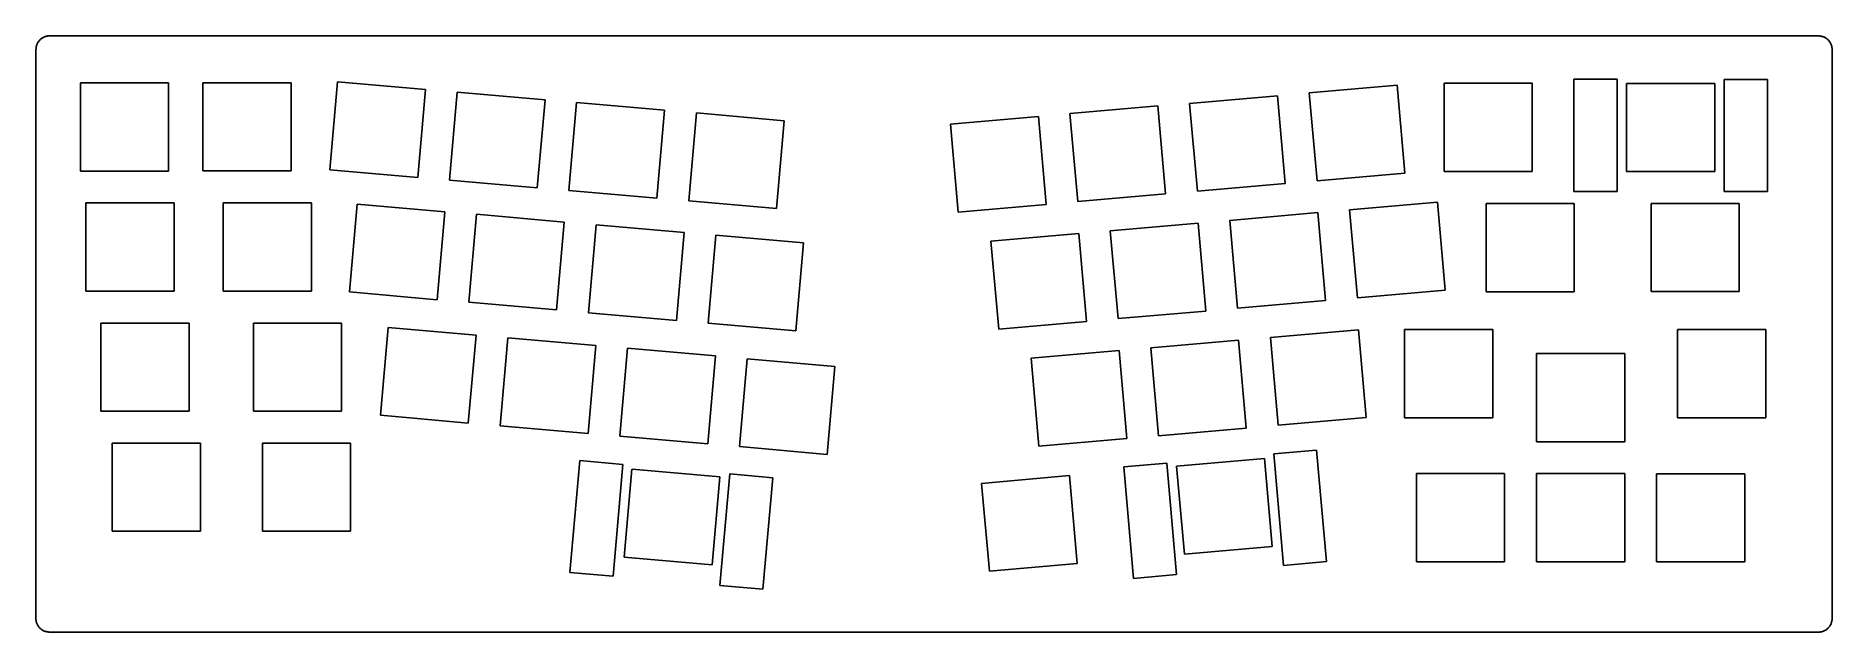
# Model space of a CAD drawing. Extents: x 1043 to 32710, y -32757 to -22254.
import ezdxf

# ---------------------------------------------------------------- set-up
doc = ezdxf.new("R2010")
doc.units = 0

msp = doc.modelspace()

# ---------------------------------------------------------------- linework, layer by layer
at = {"layer": 'Layer 1'}
for p, q in [((1044.384056, -22479.809644), (1044.088, -22491.672)), ((1044.384056, -22479.809644), (1044.088, -22491.672)), ((1044.384056, -22479.809644), (1044.088, -22491.672)), ((1045.266144, -22468.028791), (1044.384056, -22479.809644)), ((1045.266144, -22468.028791), (1044.384056, -22479.809644)), ((1045.266144, -22468.028791), (1044.384056, -22479.809644)), ((1046.726001, -22456.349261), (1045.266144, -22468.028791)), ((1046.726001, -22456.349261), (1045.266144, -22468.028791)), ((1046.726001, -22456.349261), (1045.266144, -22468.028791)), ((1048.755364, -22444.790871), (1046.726001, -22456.349261)), ((1048.755364, -22444.790871), (1046.726001, -22456.349261)), ((1048.755364, -22444.790871), (1046.726001, -22456.349261)), ((1051.345968, -22433.373441), (1048.755364, -22444.790871)), ((1051.345968, -22433.373441), (1048.755364, -22444.790871)), ((1051.345968, -22433.373441), (1048.755364, -22444.790871)), ((1054.489549, -22422.116789), (1051.345968, -22433.373441)), ((1054.489549, -22422.116789), (1051.345968, -22433.373441)), ((1054.489549, -22422.116789), (1051.345968, -22433.373441)), ((1058.177844, -22411.040735), (1054.489549, -22422.116789)), ((1058.177844, -22411.040735), (1054.489549, -22422.116789)), ((1058.177844, -22411.040735), (1054.489549, -22422.116789)), ((1062.40259, -22400.165096), (1058.177844, -22411.040735)), ((1062.40259, -22400.165096), (1058.177844, -22411.040735)), ((1062.40259, -22400.165096), (1058.177844, -22411.040735)), ((1067.155522, -22389.509693), (1062.40259, -22400.165096)), ((1067.155522, -22389.509693), (1062.40259, -22400.165096)), ((1067.155522, -22389.509693), (1062.40259, -22400.165096)), ((1072.428377, -22379.094343), (1067.155522, -22389.509693)), ((1072.428377, -22379.094343), (1067.155522, -22389.509693)), ((1072.428377, -22379.094343), (1067.155522, -22389.509693)), ((1078.212891, -22368.938866), (1072.428377, -22379.094343)), ((1078.212891, -22368.938866), (1072.428377, -22379.094343)), ((1078.212891, -22368.938866), (1072.428377, -22379.094343)), ((1084.5008, -22359.063081), (1078.212891, -22368.938866)), ((1084.5008, -22359.063081), (1078.212891, -22368.938866)), ((1084.5008, -22359.063081), (1078.212891, -22368.938866)), ((1091.28384, -22349.486805), (1084.5008, -22359.063081)), ((1091.28384, -22349.486805), (1084.5008, -22359.063081)), ((1091.28384, -22349.486805), (1084.5008, -22359.063081)), ((1098.553748, -22340.229859), (1091.28384, -22349.486805)), ((1098.553748, -22340.229859), (1091.28384, -22349.486805)), ((1098.553748, -22340.229859), (1091.28384, -22349.486805)), ((1106.30226, -22331.31206), (1098.553748, -22340.229859)), ((1106.30226, -22331.31206), (1098.553748, -22340.229859)), ((1106.30226, -22331.31206), (1098.553748, -22340.229859)), ((1114.521112, -22322.753229), (1106.30226, -22331.31206)), ((1114.521112, -22322.753229), (1106.30226, -22331.31206)), ((1114.521112, -22322.753229), (1106.30226, -22331.31206)), ((1123.156292, -22314.614629), (1114.521112, -22322.753229)), ((1123.156292, -22314.614629), (1114.521112, -22322.753229)), ((1123.156292, -22314.614629), (1114.521112, -22322.753229)), ((1132.146033, -22306.9497), (1123.156292, -22314.614629)), ((1132.146033, -22306.9497), (1123.156292, -22314.614629)), ((1132.146033, -22306.9497), (1123.156292, -22314.614629)), ((1141.470439, -22299.76652), (1132.146033, -22306.9497)), ((1141.470439, -22299.76652), (1132.146033, -22306.9497)), ((1141.470439, -22299.76652), (1132.146033, -22306.9497)), ((1151.109615, -22293.073167), (1141.470439, -22299.76652)), ((1151.109615, -22293.073167), (1141.470439, -22299.76652)), ((1151.109615, -22293.073167), (1141.470439, -22299.76652)), ((1161.043666, -22286.87772), (1151.109615, -22293.073167)), ((1161.043666, -22286.87772), (1151.109615, -22293.073167)), ((1161.043666, -22286.87772), (1151.109615, -22293.073167)), ((1171.252698, -22281.188257), (1161.043666, -22286.87772)), ((1171.252698, -22281.188257), (1161.043666, -22286.87772)), ((1171.252698, -22281.188257), (1161.043666, -22286.87772)), ((1181.716814, -22276.012857), (1171.252698, -22281.188257)), ((1181.716814, -22276.012857), (1171.252698, -22281.188257)), ((1181.716814, -22276.012857), (1171.252698, -22281.188257)), ((1192.416121, -22271.359598), (1181.716814, -22276.012857)), ((1192.416121, -22271.359598), (1181.716814, -22276.012857)), ((1192.416121, -22271.359598), (1181.716814, -22276.012857)), ((1203.330722, -22267.236558), (1192.416121, -22271.359598)), ((1203.330722, -22267.236558), (1192.416121, -22271.359598)), ((1203.330722, -22267.236558), (1192.416121, -22271.359598)), ((1214.440724, -22263.651815), (1203.330722, -22267.236558)), ((1214.440724, -22263.651815), (1203.330722, -22267.236558)), ((1214.440724, -22263.651815), (1203.330722, -22267.236558)), ((1225.726229, -22260.613449), (1214.440724, -22263.651815)), ((1225.726229, -22260.613449), (1214.440724, -22263.651815)), ((1225.726229, -22260.613449), (1214.440724, -22263.651815)), ((1237.167345, -22258.129537), (1225.726229, -22260.613449)), ((1237.167345, -22258.129537), (1225.726229, -22260.613449)), ((1237.167345, -22258.129537), (1225.726229, -22260.613449)), ((1248.744175, -22256.208157), (1237.167345, -22258.129537)), ((1248.744175, -22256.208157), (1237.167345, -22258.129537)), ((1248.744175, -22256.208157), (1237.167345, -22258.129537)), ((1260.436824, -22254.857389), (1248.744175, -22256.208157)), ((1260.436824, -22254.857389), (1248.744175, -22256.208157)), ((1260.436824, -22254.857389), (1248.744175, -22256.208157)), ((1272.225397, -22254.085311), (1260.436824, -22254.857389)), ((1272.225397, -22254.085311), (1260.436824, -22254.857389)), ((1272.225397, -22254.085311), (1260.436824, -22254.857389)), ((1284.09, -22253.9), (1272.225397, -22254.085311)), ((1284.09, -22253.9), (1272.225397, -22254.085311)), ((1284.09, -22253.9), (1272.225397, -22254.085311)), ((1284.06, -22253.9), (1390.17, -22253.9)), ((1284.06, -22253.9), (1390.17, -22253.9)), ((1284.06, -22253.9), (1390.17, -22253.9)), ((1390.17, -22253.9), (14588.3, -22253.9)), ((1390.17, -22253.9), (14588.3, -22253.9)), ((1390.17, -22253.9), (14588.3, -22253.9)), ((21570.5, -22253.9), (14588.3, -22253.9)), ((21570.5, -22253.9), (14588.3, -22253.9)), ((21570.5, -22253.9), (14588.3, -22253.9)), ((30934.3, -22253.9), (21570.5, -22253.9)), ((30934.3, -22253.9), (21570.5, -22253.9)), ((30934.3, -22253.9), (21570.5, -22253.9)), ((32354.2, -22253.9), (30934.3, -22253.9)), ((32354.2, -22253.9), (30934.3, -22253.9)), ((32354.2, -22253.9), (30934.3, -22253.9)), ((32471.8, -22253.9), (32354.2, -22253.9)), ((32471.8, -22253.9), (32354.2, -22253.9)), ((32471.8, -22253.9), (32354.2, -22253.9)), ((32483.754074, -22254.187245), (32471.887, -22253.898)), ((32483.754074, -22254.187245), (32471.887, -22253.898)), ((32483.754074, -22254.187245), (32471.887, -22253.898)), ((32495.539898, -22255.063016), (32483.754074, -22254.187245)), ((32495.539898, -22255.063016), (32483.754074, -22254.187245)), ((32495.539898, -22255.063016), (32483.754074, -22254.187245)), ((32507.224628, -22256.517048), (32495.539898, -22255.063016)), ((32507.224628, -22256.517048), (32495.539898, -22255.063016)), ((32507.224628, -22256.517048), (32495.539898, -22255.063016)), ((32518.788419, -22258.541077), (32507.224628, -22256.517048)), ((32518.788419, -22258.541077), (32507.224628, -22256.517048)), ((32518.788419, -22258.541077), (32507.224628, -22256.517048)), ((32530.211427, -22261.126839), (32518.788419, -22258.541077)), ((32530.211427, -22261.126839), (32518.788419, -22258.541077)), ((32530.211427, -22261.126839), (32518.788419, -22258.541077)), ((32541.473806, -22264.26607), (32530.211427, -22261.126839)), ((32541.473806, -22264.26607), (32530.211427, -22261.126839)), ((32541.473806, -22264.26607), (32530.211427, -22261.126839)), ((32552.555711, -22267.950504), (32541.473806, -22264.26607)), ((32552.555711, -22267.950504), (32541.473806, -22264.26607)), ((32552.555711, -22267.950504), (32541.473806, -22264.26607)), ((32563.437299, -22272.171879), (32552.555711, -22267.950504)), ((32563.437299, -22272.171879), (32552.555711, -22267.950504)), ((32563.437299, -22272.171879), (32552.555711, -22267.950504)), ((32574.098723, -22276.92193), (32563.437299, -22272.171879)), ((32574.098723, -22276.92193), (32563.437299, -22272.171879)), ((32574.098723, -22276.92193), (32563.437299, -22272.171879)), ((32584.520139, -22282.192392), (32574.098723, -22276.92193)), ((32584.520139, -22282.192392), (32574.098723, -22276.92193)), ((32584.520139, -22282.192392), (32574.098723, -22276.92193)), ((32594.681703, -22287.975001), (32584.520139, -22282.192392)), ((32594.681703, -22287.975001), (32584.520139, -22282.192392)), ((32594.681703, -22287.975001), (32584.520139, -22282.192392)), ((32604.563568, -22294.261494), (32594.681703, -22287.975001)), ((32604.563568, -22294.261494), (32594.681703, -22287.975001)), ((32604.563568, -22294.261494), (32594.681703, -22287.975001)), ((32614.145892, -22301.043606), (32604.563568, -22294.261494)), ((32614.145892, -22301.043606), (32604.563568, -22294.261494)), ((32614.145892, -22301.043606), (32604.563568, -22294.261494)), ((32623.408828, -22308.313072), (32614.145892, -22301.043606)), ((32623.408828, -22308.313072), (32614.145892, -22301.043606)), ((32623.408828, -22308.313072), (32614.145892, -22301.043606)), ((32632.332533, -22316.061629), (32623.408828, -22308.313072)), ((32632.332533, -22316.061629), (32623.408828, -22308.313072)), ((32632.332533, -22316.061629), (32623.408828, -22308.313072)), ((32640.89716, -22324.281012), (32632.332533, -22316.061629)), ((32640.89716, -22324.281012), (32632.332533, -22316.061629)), ((32640.89716, -22324.281012), (32632.332533, -22316.061629)), ((32649.041357, -22332.917166), (32640.89716, -22324.281012)), ((32649.041357, -22332.917166), (32640.89716, -22324.281012)), ((32649.041357, -22332.917166), (32640.89716, -22324.281012)), ((32656.711607, -22341.908266), (32649.041357, -22332.917166)), ((32656.711607, -22341.908266), (32649.041357, -22332.917166)), ((32656.711607, -22341.908266), (32649.041357, -22332.917166)), ((32663.899819, -22351.234398), (32656.711607, -22341.908266)), ((32663.899819, -22351.234398), (32656.711607, -22341.908266)), ((32663.899819, -22351.234398), (32656.711607, -22341.908266)), ((32670.597903, -22360.875645), (32663.899819, -22351.234398)), ((32670.597903, -22360.875645), (32663.899819, -22351.234398)), ((32670.597903, -22360.875645), (32663.899819, -22351.234398)), ((32676.797769, -22370.812089), (32670.597903, -22360.875645)), ((32676.797769, -22370.812089), (32670.597903, -22360.875645)), ((32676.797769, -22370.812089), (32670.597903, -22360.875645)), ((32682.491325, -22381.023816), (32676.797769, -22370.812089)), ((32682.491325, -22381.023816), (32676.797769, -22370.812089)), ((32682.491325, -22381.023816), (32676.797769, -22370.812089)), ((32687.670482, -22391.490908), (32682.491325, -22381.023816)), ((32687.670482, -22391.490908), (32682.491325, -22381.023816)), ((32687.670482, -22391.490908), (32682.491325, -22381.023816)), ((32692.327149, -22402.19345), (32687.670482, -22391.490908)), ((32692.327149, -22402.19345), (32687.670482, -22391.490908)), ((32692.327149, -22402.19345), (32687.670482, -22391.490908)), ((32696.453236, -22413.111525), (32692.327149, -22402.19345)), ((32696.453236, -22413.111525), (32692.327149, -22402.19345)), ((32696.453236, -22413.111525), (32692.327149, -22402.19345)), ((32700.040652, -22424.225216), (32696.453236, -22413.111525)), ((32700.040652, -22424.225216), (32696.453236, -22413.111525)), ((32700.040652, -22424.225216), (32696.453236, -22413.111525)), ((32703.081307, -22435.514607), (32700.040652, -22424.225216)), ((32703.081307, -22435.514607), (32700.040652, -22424.225216)), ((32703.081307, -22435.514607), (32700.040652, -22424.225216)), ((32705.567111, -22446.959783), (32703.081307, -22435.514607)), ((32705.567111, -22446.959783), (32703.081307, -22435.514607)), ((32705.567111, -22446.959783), (32703.081307, -22435.514607)), ((32707.489972, -22458.540827), (32705.567111, -22446.959783)), ((32707.489972, -22458.540827), (32705.567111, -22446.959783)), ((32707.489972, -22458.540827), (32705.567111, -22446.959783)), ((32708.841801, -22470.237821), (32707.489972, -22458.540827)), ((32708.841801, -22470.237821), (32707.489972, -22458.540827)), ((32708.841801, -22470.237821), (32707.489972, -22458.540827)), ((32709.614507, -22482.030851), (32708.841801, -22470.237821)), ((32709.614507, -22482.030851), (32708.841801, -22470.237821)), ((32709.614507, -22482.030851), (32708.841801, -22470.237821)), ((32709.8, -22493.9), (32709.614507, -22482.030851)), ((32709.8, -22493.9), (32709.614507, -22482.030851)), ((32709.8, -22493.9), (32709.614507, -22482.030851)), ((1043.89, -22491.9), (1043.89, -28264.1)), ((1043.89, -22491.9), (1043.89, -28264.1)), ((1043.89, -22491.9), (1043.89, -28264.1)), ((32709.5, -28258.5), (32709.5, -22494.1)), ((32709.5, -28258.5), (32709.5, -22494.1)), ((32709.5, -28258.5), (32709.5, -22494.1)), ((3382.94, -23079.4), (1828.47, -23079.4)), ((1828.47, -23079.4), (1828.47, -24633.9)), ((3382.94, -23079.4), (1828.47, -23079.4)), ((1828.47, -23079.4), (1828.47, -24633.9)), ((3382.94, -23079.4), (1828.47, -23079.4)), ((1828.47, -23079.4), (1828.47, -24633.9)), ((3382.94, -24633.9), (3382.94, -23079.4)), ((3382.94, -24633.9), (3382.94, -23079.4)), ((3382.94, -24633.9), (3382.94, -23079.4)), ((3986.05, -23078.6), (3986.05, -24632.8)), ((5540.53, -23078.6), (3986.05, -23078.6)), ((3986.05, -23078.6), (3986.05, -24632.8)), ((5540.53, -23078.6), (3986.05, -23078.6)), ((3986.05, -23078.6), (3986.05, -24632.8)), ((5540.53, -23078.6), (3986.05, -23078.6)), ((5540.53, -24632.8), (5540.53, -23078.6)), ((5540.53, -24632.8), (5540.53, -23078.6)), ((5540.53, -24632.8), (5540.53, -23078.6)), ((6226.05, -24611.9), (6361.799, -23062.78)), ((6226.05, -24611.9), (6361.799, -23062.78)), ((6226.05, -24611.9), (6361.799, -23062.78)), ((6361.8, -23062.8), (7910.63, -23199.678)), ((6361.8, -23062.8), (7910.63, -23199.678)), ((6361.8, -23062.8), (7910.63, -23199.678)), ((27422.9, -23086.2), (25868.4, -23086.2)), ((25868.4, -23086.2), (25868.4, -24640.7)), ((27422.9, -23086.2), (25868.4, -23086.2)), ((25868.4, -23086.2), (25868.4, -24640.7)), ((27422.9, -23086.2), (25868.4, -23086.2)), ((25868.4, -23086.2), (25868.4, -24640.7)), ((27422.9, -24640.7), (27422.9, -23086.2)), ((27422.9, -24640.7), (27422.9, -23086.2)), ((27422.9, -24640.7), (27422.9, -23086.2)), ((28158.4, -24992.9), (28158.4, -23017.4)), ((28158.4, -23017.4), (28921.8, -23017.4)), ((28158.4, -24992.9), (28158.4, -23017.4)), ((28158.4, -23017.4), (28921.8, -23017.4)), ((28158.4, -24992.9), (28158.4, -23017.4)), ((28158.4, -23017.4), (28921.8, -23017.4)), ((28921.8, -23017.4), (28921.8, -24992.9)), ((28921.8, -23017.4), (28921.8, -24992.9)), ((28921.8, -23017.4), (28921.8, -24992.9)), ((29087.2, -23089.6), (29087.2, -24644.1)), ((30641.6, -23089.6), (29087.2, -23089.6)), ((29087.2, -23089.6), (29087.2, -24644.1)), ((30641.6, -23089.6), (29087.2, -23089.6)), ((29087.2, -23089.6), (29087.2, -24644.1)), ((30641.6, -23089.6), (29087.2, -23089.6)), ((30641.6, -24644.1), (30641.6, -23089.6)), ((30641.6, -24644.1), (30641.6, -23089.6)), ((30641.6, -24644.1), (30641.6, -23089.6)), ((30809.6, -23019.6), (31572.7, -23019.6)), ((30809.6, -24995.2), (30809.6, -23019.6)), ((30809.6, -23019.6), (31572.7, -23019.6)), ((30809.6, -24995.2), (30809.6, -23019.6)), ((30809.6, -23019.6), (31572.7, -23019.6)), ((30809.6, -24995.2), (30809.6, -23019.6)), ((31572.7, -23019.6), (31572.7, -24995.2)), ((31572.7, -23019.6), (31572.7, -24995.2)), ((31572.7, -23019.6), (31572.7, -24995.2)), ((7910.63, -23199.7), (7775.163, -24748.53)), ((7910.63, -23199.7), (7775.163, -24748.53)), ((7910.63, -23199.7), (7775.163, -24748.53)), ((8333.96, -24792.8), (8469.427, -23243.97)), ((8333.96, -24792.8), (8469.427, -23243.97)), ((8333.96, -24792.8), (8469.427, -23243.97)), ((8469.43, -23244), (10018.26, -23380.595)), ((8469.43, -23244), (10018.26, -23380.595)), ((8469.43, -23244), (10018.26, -23380.595)), ((10018.3, -23380.6), (9882.833, -24929.72)), ((10018.3, -23380.6), (9882.833, -24929.72)), ((10018.3, -23380.6), (9882.833, -24929.72)), ((10440.8, -24976.3), (10576.267, -23427.47)), ((10440.8, -24976.3), (10576.267, -23427.47)), ((10440.8, -24976.3), (10576.267, -23427.47)), ((10576.2, -23427.4), (12125.03, -23563.995)), ((10576.2, -23427.4), (12125.03, -23563.995)), ((10576.2, -23427.4), (12125.03, -23563.995)), ((22932.7, -23306.3), (21382.74, -23441.767)), ((22932.7, -23306.3), (21382.74, -23441.767)), ((22932.7, -23306.3), (21382.74, -23441.767)), ((23068.5, -24855.2), (22932.751, -23306.37)), ((23068.5, -24855.2), (22932.751, -23306.37)), ((23068.5, -24855.2), (22932.751, -23306.37)), ((25042.9, -23121.8), (23492.94, -23257.267)), ((25042.9, -23121.8), (23492.94, -23257.267)), ((25042.9, -23121.8), (23492.94, -23257.267)), ((23493, -23257.2), (23630.724, -24805.19)), ((23493, -23257.2), (23630.724, -24805.19)), ((23493, -23257.2), (23630.724, -24805.19)), ((25178.4, -24670.6), (25042.933, -23121.77)), ((25178.4, -24670.6), (25042.933, -23121.77)), ((25178.4, -24670.6), (25042.933, -23121.77)), ((12125.1, -23564), (11989.633, -25112.83)), ((12125.1, -23564), (11989.633, -25112.83)), ((12125.1, -23564), (11989.633, -25112.83)), ((12551.8, -25159.7), (12687.267, -23610.58)), ((12551.8, -25159.7), (12687.267, -23610.58)), ((12551.8, -25159.7), (12687.267, -23610.58)), ((12687.2, -23610.6), (14236.03, -23747.478)), ((12687.2, -23610.6), (14236.03, -23747.478)), ((12687.2, -23610.6), (14236.03, -23747.478)), ((14236.1, -23747.5), (14100.633, -25296.33)), ((14236.1, -23747.5), (14100.633, -25296.33)), ((14236.1, -23747.5), (14100.633, -25296.33)), ((18717.2, -23674.1), (17167.24, -23809.567)), ((18717.2, -23674.1), (17167.24, -23809.567)), ((18717.2, -23674.1), (17167.24, -23809.567)), ((18852.9, -25222.9), (18717.151, -23674.07)), ((18852.9, -25222.9), (18717.151, -23674.07)), ((18852.9, -25222.9), (18717.151, -23674.07)), ((19274, -23623), (19411.724, -25170.71)), ((19274, -23623), (19411.724, -25170.71)), ((19274, -23623), (19411.724, -25170.71)), ((20824, -23487.3), (19274.04, -23623.049)), ((20824, -23487.3), (19274.04, -23623.049)), ((20824, -23487.3), (19274.04, -23623.049)), ((20959.4, -25036.4), (20823.933, -23487.28)), ((20959.4, -25036.4), (20823.933, -23487.28)), ((20959.4, -25036.4), (20823.933, -23487.28)), ((21382.8, -23441.8), (21520.524, -24989.51)), ((21382.8, -23441.8), (21520.524, -24989.51)), ((21382.8, -23441.8), (21520.524, -24989.51)), ((17167.2, -23809.5), (17304.924, -25357.21)), ((17167.2, -23809.5), (17304.924, -25357.21)), ((17167.2, -23809.5), (17304.924, -25357.21)), ((1828.47, -24633.9), (3382.94, -24633.9)), ((1828.47, -24633.9), (3382.94, -24633.9)), ((1828.47, -24633.9), (3382.94, -24633.9)), ((3986.05, -24632.8), (5540.53, -24632.8)), ((3986.05, -24632.8), (5540.53, -24632.8)), ((3986.05, -24632.8), (5540.53, -24632.8)), ((7775.17, -24748.5), (6226.05, -24611.905)), ((7775.17, -24748.5), (6226.05, -24611.905)), ((7775.17, -24748.5), (6226.05, -24611.905)), ((23630.7, -24805.2), (25178.41, -24670.58)), ((23630.7, -24805.2), (25178.41, -24670.58)), ((23630.7, -24805.2), (25178.41, -24670.58)), ((25868.4, -24640.7), (27422.9, -24640.7)), ((25868.4, -24640.7), (27422.9, -24640.7)), ((25868.4, -24640.7), (27422.9, -24640.7)), ((29087.2, -24644.1), (30641.6, -24644.1)), ((29087.2, -24644.1), (30641.6, -24644.1)), ((29087.2, -24644.1), (30641.6, -24644.1)), ((9882.8, -24929.7), (8333.97, -24792.822)), ((9882.8, -24929.7), (8333.97, -24792.822)), ((9882.8, -24929.7), (8333.97, -24792.822)), ((11989.6, -25112.8), (10440.77, -24976.205)), ((11989.6, -25112.8), (10440.77, -24976.205)), ((11989.6, -25112.8), (10440.77, -24976.205)), ((21520.5, -24989.5), (23068.49, -24855.162)), ((21520.5, -24989.5), (23068.49, -24855.162)), ((21520.5, -24989.5), (23068.49, -24855.162)), ((28921.8, -24992.9), (28158.4, -24992.9)), ((28921.8, -24992.9), (28158.4, -24992.9)), ((28921.8, -24992.9), (28158.4, -24992.9)), ((31572.7, -24995.2), (30809.6, -24995.2)), ((31572.7, -24995.2), (30809.6, -24995.2)), ((31572.7, -24995.2), (30809.6, -24995.2)), ((1924.99, -25195.3), (1924.99, -26749.5)), ((3479.46, -25195.3), (1924.99, -25195.3)), ((1924.99, -25195.3), (1924.99, -26749.5)), ((3479.46, -25195.3), (1924.99, -25195.3)), ((1924.99, -25195.3), (1924.99, -26749.5)), ((3479.46, -25195.3), (1924.99, -25195.3)), ((3479.46, -26749.5), (3479.46, -25195.3)), ((3479.46, -26749.5), (3479.46, -25195.3)), ((3479.46, -26749.5), (3479.46, -25195.3)), ((4345.04, -25194.1), (4345.04, -26748.3)), ((5899.52, -25194.1), (4345.04, -25194.1)), ((4345.04, -25194.1), (4345.04, -26748.3)), ((5899.52, -25194.1), (4345.04, -25194.1)), ((4345.04, -25194.1), (4345.04, -26748.3)), ((5899.52, -25194.1), (4345.04, -25194.1)), ((5899.52, -26748.3), (5899.52, -25194.1)), ((5899.52, -26748.3), (5899.52, -25194.1)), ((5899.52, -26748.3), (5899.52, -25194.1)), ((6568.38, -26765.3), (6703.847, -25216.18)), ((6568.38, -26765.3), (6703.847, -25216.18)), ((6568.38, -26765.3), (6703.847, -25216.18)), ((6703.85, -25216.1), (8252.97, -25352.978)), ((6703.85, -25216.1), (8252.97, -25352.978)), ((6703.85, -25216.1), (8252.97, -25352.978)), ((14100.6, -25296.3), (12551.77, -25159.705)), ((14100.6, -25296.3), (12551.77, -25159.705)), ((14100.6, -25296.3), (12551.77, -25159.705)), ((17305, -25357.3), (18852.99, -25222.962)), ((17305, -25357.3), (18852.99, -25222.962)), ((17305, -25357.3), (18852.99, -25222.962)), ((19411.7, -25170.7), (20959.41, -25036.362)), ((19411.7, -25170.7), (20959.41, -25036.362)), ((19411.7, -25170.7), (20959.41, -25036.362)), ((25753.8, -25182.8), (24203.84, -25318.549)), ((25753.8, -25182.8), (24203.84, -25318.549)), ((25753.8, -25182.8), (24203.84, -25318.549)), ((24203.9, -25318.6), (24341.624, -26866.31)), ((24203.9, -25318.6), (24341.624, -26866.31)), ((24203.9, -25318.6), (24341.624, -26866.31)), ((25889.6, -26731.7), (25753.851, -25182.87)), ((25889.6, -26731.7), (25753.851, -25182.87)), ((25889.6, -26731.7), (25753.851, -25182.87)), ((28165.1, -25206.3), (26610.7, -25206.3)), ((26610.7, -25206.3), (26610.7, -26760.7)), ((28165.1, -25206.3), (26610.7, -25206.3)), ((26610.7, -25206.3), (26610.7, -26760.7)), ((28165.1, -25206.3), (26610.7, -25206.3)), ((26610.7, -25206.3), (26610.7, -26760.7)), ((28165.1, -26760.7), (28165.1, -25206.3)), ((28165.1, -26760.7), (28165.1, -25206.3)), ((28165.1, -26760.7), (28165.1, -25206.3)), ((31074, -25204), (29519.5, -25204)), ((29519.5, -25204), (29519.5, -26758.5)), ((31074, -25204), (29519.5, -25204)), ((29519.5, -25204), (29519.5, -26758.5)), ((31074, -25204), (29519.5, -25204)), ((29519.5, -25204), (29519.5, -26758.5)), ((31074, -26758.5), (31074, -25204)), ((31074, -26758.5), (31074, -25204)), ((31074, -26758.5), (31074, -25204)), ((8252.97, -25353), (8117.221, -26901.83)), ((8252.97, -25353), (8117.221, -26901.83)), ((8252.97, -25353), (8117.221, -26901.83)), ((8674.04, -26945), (8809.507, -25396.17)), ((8674.04, -26945), (8809.507, -25396.17)), ((8674.04, -26945), (8809.507, -25396.17)), ((8809.51, -25396.2), (10358.34, -25532.795)), ((8809.51, -25396.2), (10358.34, -25532.795)), ((8809.51, -25396.2), (10358.34, -25532.795)), ((10358.3, -25532.8), (10222.833, -27081.92)), ((10358.3, -25532.8), (10222.833, -27081.92)), ((10358.3, -25532.8), (10222.833, -27081.92)), ((10785.1, -27131.9), (10920.567, -25583.07)), ((10785.1, -27131.9), (10920.567, -25583.07)), ((10785.1, -27131.9), (10920.567, -25583.07)), ((10920.5, -25583), (12469.33, -25719.595)), ((10920.5, -25583), (12469.33, -25719.595)), ((10920.5, -25583), (12469.33, -25719.595)), ((21534.1, -25551.7), (19983.85, -25687.449)), ((21534.1, -25551.7), (19983.85, -25687.449)), ((21534.1, -25551.7), (19983.85, -25687.449)), ((21669.5, -27100.5), (21534.033, -25551.67)), ((21669.5, -27100.5), (21534.033, -25551.67)), ((21669.5, -27100.5), (21534.033, -25551.67)), ((22090.6, -25502.9), (22228.324, -27050.61)), ((22090.6, -25502.9), (22228.324, -27050.61)), ((22090.6, -25502.9), (22228.324, -27050.61)), ((23640.6, -25367.4), (22090.64, -25502.867)), ((23640.6, -25367.4), (22090.64, -25502.867)), ((23640.6, -25367.4), (22090.64, -25502.867)), ((23776, -26916.2), (23640.533, -25367.37)), ((23776, -26916.2), (23640.533, -25367.37)), ((23776, -26916.2), (23640.533, -25367.37)), ((12469.4, -25719.6), (12333.933, -27268.43)), ((12469.4, -25719.6), (12333.933, -27268.43)), ((12469.4, -25719.6), (12333.933, -27268.43)), ((12891.8, -27313.9), (13027.267, -25765.07)), ((12891.8, -27313.9), (13027.267, -25765.07)), ((12891.8, -27313.9), (13027.267, -25765.07)), ((13027.3, -25765.1), (14576.13, -25901.695)), ((13027.3, -25765.1), (14576.13, -25901.695)), ((13027.3, -25765.1), (14576.13, -25901.695)), ((14576.2, -25901.7), (14440.733, -27450.82)), ((14576.2, -25901.7), (14440.733, -27450.82)), ((14576.2, -25901.7), (14440.733, -27450.82)), ((19429.5, -25734), (17879.54, -25869.467)), ((19429.5, -25734), (17879.54, -25869.467)), ((19429.5, -25734), (17879.54, -25869.467)), ((17879.6, -25869.5), (18017.324, -27417.49)), ((17879.6, -25869.5), (18017.324, -27417.49)), ((17879.6, -25869.5), (18017.324, -27417.49)), ((19565, -27282.9), (19429.533, -25734.07)), ((19565, -27282.9), (19429.533, -25734.07)), ((19565, -27282.9), (19429.533, -25734.07)), ((19983.8, -25687.5), (20121.807, -27235.21)), ((19983.8, -25687.5), (20121.807, -27235.21)), ((19983.8, -25687.5), (20121.807, -27235.21)), ((1924.99, -26749.5), (3479.46, -26749.5)), ((1924.99, -26749.5), (3479.46, -26749.5)), ((1924.99, -26749.5), (3479.46, -26749.5)), ((4345.04, -26748.3), (5899.52, -26748.3)), ((4345.04, -26748.3), (5899.52, -26748.3)), ((4345.04, -26748.3), (5899.52, -26748.3)), ((8117.22, -26901.9), (6568.39, -26765.305)), ((8117.22, -26901.9), (6568.39, -26765.305)), ((8117.22, -26901.9), (6568.39, -26765.305)), ((22228.3, -27050.6), (23776.01, -26916.262)), ((22228.3, -27050.6), (23776.01, -26916.262)), ((22228.3, -27050.6), (23776.01, -26916.262)), ((24341.6, -26866.3), (25889.59, -26731.68)), ((24341.6, -26866.3), (25889.59, -26731.68)), ((24341.6, -26866.3), (25889.59, -26731.68)), ((26610.7, -26760.7), (28165.1, -26760.7)), ((26610.7, -26760.7), (28165.1, -26760.7)), ((26610.7, -26760.7), (28165.1, -26760.7)), ((29519.5, -26758.5), (31074, -26758.5)), ((29519.5, -26758.5), (31074, -26758.5)), ((29519.5, -26758.5), (31074, -26758.5)), ((10222.9, -27081.9), (8674.07, -26945.022)), ((10222.9, -27081.9), (8674.07, -26945.022)), ((10222.9, -27081.9), (8674.07, -26945.022)), ((12333.9, -27268.5), (10785.07, -27131.905)), ((12333.9, -27268.5), (10785.07, -27131.905)), ((12333.9, -27268.5), (10785.07, -27131.905)), ((20121.8, -27235.2), (21669.51, -27100.58)), ((20121.8, -27235.2), (21669.51, -27100.58)), ((20121.8, -27235.2), (21669.51, -27100.58)), ((3741.65, -27311.9), (2187.17, -27311.9)), ((2187.17, -27311.9), (2187.17, -28866.1)), ((3741.65, -27311.9), (2187.17, -27311.9)), ((2187.17, -27311.9), (2187.17, -28866.1)), ((3741.65, -27311.9), (2187.17, -27311.9)), ((2187.17, -27311.9), (2187.17, -28866.1)), ((3741.65, -28866.1), (3741.65, -27311.9)), ((3741.65, -28866.1), (3741.65, -27311.9)), ((3741.65, -28866.1), (3741.65, -27311.9)), ((4876.18, -27311.9), (4876.18, -28866.1)), ((6430.66, -27311.9), (4876.18, -27311.9)), ((4876.18, -27311.9), (4876.18, -28866.1)), ((6430.66, -27311.9), (4876.18, -27311.9)), ((4876.18, -27311.9), (4876.18, -28866.1)), ((6430.66, -27311.9), (4876.18, -27311.9)), ((6430.66, -28866.1), (6430.66, -27311.9)), ((6430.66, -28866.1), (6430.66, -27311.9)), ((6430.66, -28866.1), (6430.66, -27311.9)), ((7117.31, -28937.2), (7252.777, -27388.37)), ((7117.31, -28937.2), (7252.777, -27388.37)), ((7117.31, -28937.2), (7252.777, -27388.37)), ((7252.77, -27388.4), (8801.6, -27524.995)), ((7252.77, -27388.4), (8801.6, -27524.995)), ((7252.77, -27388.4), (8801.6, -27524.995)), ((8801.61, -27525), (8666.143, -29074.12)), ((8801.61, -27525), (8666.143, -29074.12)), ((8801.61, -27525), (8666.143, -29074.12)), ((14440.7, -27450.8), (12891.87, -27313.922)), ((14440.7, -27450.8), (12891.87, -27313.922)), ((14440.7, -27450.8), (12891.87, -27313.922)), ((18017.3, -27417.5), (19565.01, -27282.88)), ((18017.3, -27417.5), (19565.01, -27282.88)), ((18017.3, -27417.5), (19565.01, -27282.88)), ((24358.2, -27429.6), (22808.24, -27565.067)), ((24358.2, -27429.6), (22808.24, -27565.067)), ((24358.2, -27429.6), (22808.24, -27565.067)), ((24494, -28978.4), (24358.251, -27429.57)), ((24494, -28978.4), (24358.251, -27429.57)), ((24494, -28978.4), (24358.251, -27429.57)), ((26726.1, -27428.5), (25171.6, -27428.5)), ((25171.6, -27428.5), (25171.6, -28983)), ((26726.1, -27428.5), (25171.6, -27428.5)), ((25171.6, -27428.5), (25171.6, -28983)), ((26726.1, -27428.5), (25171.6, -27428.5)), ((25171.6, -27428.5), (25171.6, -28983)), ((26726.1, -28983), (26726.1, -27428.5)), ((26726.1, -28983), (26726.1, -27428.5)), ((26726.1, -28983), (26726.1, -27428.5)), ((29984.9, -27427.4), (29984.9, -28981.8)), ((31539.4, -27427.4), (29984.9, -27427.4)), ((29984.9, -27427.4), (29984.9, -28981.8)), ((31539.4, -27427.4), (29984.9, -27427.4)), ((29984.9, -27427.4), (29984.9, -28981.8)), ((31539.4, -27427.4), (29984.9, -27427.4)), ((31539.4, -28981.8), (31539.4, -27427.4)), ((31539.4, -28981.8), (31539.4, -27427.4)), ((31539.4, -28981.8), (31539.4, -27427.4)), ((9229.45, -29120.7), (9364.917, -27571.87)), ((9229.45, -29120.7), (9364.917, -27571.87)), ((9229.45, -29120.7), (9364.917, -27571.87)), ((9364.92, -27571.9), (10914.04, -27708.495)), ((9364.92, -27571.9), (10914.04, -27708.495)), ((9364.92, -27571.9), (10914.04, -27708.495)), ((10914, -27708.4), (10778.251, -29257.23)), ((10914, -27708.4), (10778.251, -29257.23)), ((10914, -27708.4), (10778.251, -29257.23)), ((11338.5, -29304.1), (11473.967, -27754.98)), ((11338.5, -29304.1), (11473.967, -27754.98)), ((11338.5, -29304.1), (11473.967, -27754.98)), ((11474, -27755), (13022.83, -27891.878)), ((11474, -27755), (13022.83, -27891.878)), ((11474, -27755), (13022.83, -27891.878)), ((20138.5, -27796.2), (18588.54, -27931.667)), ((20138.5, -27796.2), (18588.54, -27931.667)), ((20138.5, -27796.2), (18588.54, -27931.667)), ((20273.9, -29345.1), (20138.433, -27796.27)), ((20273.9, -29345.1), (20138.433, -27796.27)), ((20273.9, -29345.1), (20138.433, -27796.27)), ((22247.2, -27615), (20697.24, -27750.749)), ((22247.2, -27615), (20697.24, -27750.749)), ((22247.2, -27615), (20697.24, -27750.749)), ((20697.3, -27750.8), (20835.024, -29298.51)), ((20697.3, -27750.8), (20835.024, -29298.51)), ((20697.3, -27750.8), (20835.024, -29298.51)), ((22382.7, -29164.1), (22247.233, -27614.98)), ((22382.7, -29164.1), (22247.233, -27614.98)), ((22382.7, -29164.1), (22247.233, -27614.98)), ((22808.3, -27565.1), (22946.307, -29112.81)), ((22808.3, -27565.1), (22946.307, -29112.81)), ((22808.3, -27565.1), (22946.307, -29112.81)), ((27499.4, -27851.8), (27499.4, -29406.3)), ((29053.9, -27851.8), (27499.4, -27851.8)), ((27499.4, -27851.8), (27499.4, -29406.3)), ((29053.9, -27851.8), (27499.4, -27851.8)), ((27499.4, -27851.8), (27499.4, -29406.3)), ((29053.9, -27851.8), (27499.4, -27851.8)), ((29053.9, -29406.3), (29053.9, -27851.8)), ((29053.9, -29406.3), (29053.9, -27851.8)), ((29053.9, -29406.3), (29053.9, -27851.8)), ((13022.8, -27891.9), (12887.333, -29440.73)), ((13022.8, -27891.9), (12887.333, -29440.73)), ((13022.8, -27891.9), (12887.333, -29440.73)), ((13445, -29489.5), (13580.749, -27940.67)), ((13445, -29489.5), (13580.749, -27940.67)), ((13445, -29489.5), (13580.749, -27940.67)), ((13580.8, -27940.7), (15129.63, -28077.295)), ((13580.8, -27940.7), (15129.63, -28077.295)), ((13580.8, -27940.7), (15129.63, -28077.295)), ((15129.6, -28077.3), (14993.851, -29626.13)), ((15129.6, -28077.3), (14993.851, -29626.13)), ((15129.6, -28077.3), (14993.851, -29626.13)), ((18588.5, -27931.7), (18726.224, -29479.69)), ((18588.5, -27931.7), (18726.224, -29479.69)), ((18588.5, -27931.7), (18726.224, -29479.69)), ((1042.76, -32516.9), (1043.88889, -28264.1)), ((1042.76, -32516.9), (1043.88889, -28264.1)), ((1042.76, -32516.9), (1043.88889, -28264.1)), ((32709.5, -28258.5), (32709.5, -32519.2)), ((32709.5, -28258.5), (32709.5, -32519.2)), ((32709.5, -28258.5), (32709.5, -32519.2)), ((2187.17, -28866.1), (3741.65, -28866.1)), ((2187.17, -28866.1), (3741.65, -28866.1)), ((2187.17, -28866.1), (3741.65, -28866.1)), ((4876.18, -28866.1), (6430.66, -28866.1)), ((4876.18, -28866.1), (6430.66, -28866.1)), ((4876.18, -28866.1), (6430.66, -28866.1)), ((8666.14, -29074.1), (7117.31, -28937.222)), ((8666.14, -29074.1), (7117.31, -28937.222)), ((8666.14, -29074.1), (7117.31, -28937.222)), ((10778.3, -29257.3), (9229.47, -29120.705)), ((10778.3, -29257.3), (9229.47, -29120.705)), ((10778.3, -29257.3), (9229.47, -29120.705)), ((22946.3, -29112.8), (24494.01, -28978.462)), ((22946.3, -29112.8), (24494.01, -28978.462)), ((22946.3, -29112.8), (24494.01, -28978.462)), ((25171.6, -28983), (26726.1, -28983)), ((25171.6, -28983), (26726.1, -28983)), ((25171.6, -28983), (26726.1, -28983)), ((29984.9, -28981.8), (31539.4, -28981.8)), ((29984.9, -28981.8), (31539.4, -28981.8)), ((29984.9, -28981.8), (31539.4, -28981.8)), ((2389.52, -29428.6), (2389.52, -30982.5)), ((3944, -29428.6), (2389.52, -29428.6)), ((2389.52, -29428.6), (2389.52, -30982.5)), ((3944, -29428.6), (2389.52, -29428.6)), ((2389.52, -29428.6), (2389.52, -30982.5)), ((3944, -29428.6), (2389.52, -29428.6)), ((3944, -30982.5), (3944, -29428.6)), ((3944, -30982.5), (3944, -29428.6)), ((3944, -30982.5), (3944, -29428.6)), ((6589.55, -29428.6), (5035.07, -29428.6)), ((5035.07, -29428.6), (5035.07, -30982.5)), ((6589.55, -29428.6), (5035.07, -29428.6)), ((5035.07, -29428.6), (5035.07, -30982.5)), ((6589.55, -29428.6), (5035.07, -29428.6)), ((5035.07, -29428.6), (5035.07, -30982.5)), ((6589.55, -30982.5), (6589.55, -29428.6)), ((6589.55, -30982.5), (6589.55, -29428.6)), ((6589.55, -30982.5), (6589.55, -29428.6)), ((12887.3, -29440.7), (11338.47, -29304.105)), ((12887.3, -29440.7), (11338.47, -29304.105)), ((12887.3, -29440.7), (11338.47, -29304.105)), ((18726.2, -29479.7), (20273.91, -29345.08)), ((18726.2, -29479.7), (20273.91, -29345.08)), ((18726.2, -29479.7), (20273.91, -29345.08)), ((20835, -29298.5), (22382.71, -29164.162)), ((20835, -29298.5), (22382.71, -29164.162)), ((20835, -29298.5), (22382.71, -29164.162)), ((27499.4, -29406.3), (29053.9, -29406.3)), ((27499.4, -29406.3), (29053.9, -29406.3)), ((27499.4, -29406.3), (29053.9, -29406.3)), ((10631.8, -29737.3), (10457.387, -31705.8)), ((10631.8, -29737.3), (10457.387, -31705.8)), ((10631.8, -29737.3), (10457.387, -31705.8)), ((11390.7, -29803.9), (10631.805, -29737.2956)), ((11390.7, -29803.9), (10631.805, -29737.2956)), ((11390.7, -29803.9), (10631.805, -29737.2956)), ((14993.8, -29626.1), (13444.97, -29489.505)), ((14993.8, -29626.1), (13444.97, -29489.505)), ((14993.8, -29626.1), (13444.97, -29489.505)), ((22703.9, -29699.5), (21153.94, -29834.684)), ((22703.9, -29699.5), (21153.94, -29834.684)), ((22703.9, -29699.5), (21153.94, -29834.684)), ((22839.6, -31248.1), (22703.851, -29699.55)), ((22839.6, -31248.1), (22703.851, -29699.55)), ((22839.6, -31248.1), (22703.851, -29699.55)), ((22865, -29617.4), (23036.027, -31584.77)), ((22865, -29617.4), (23036.027, -31584.77)), ((22865, -29617.4), (23036.027, -31584.77)), ((23622.8, -29549.7), (22865.034, -29617.4333)), ((23622.8, -29549.7), (22865.034, -29617.4333)), ((23622.8, -29549.7), (22865.034, -29617.4333)), ((23794.9, -31514.8), (23622.745, -29549.69)), ((23794.9, -31514.8), (23622.745, -29549.69)), ((23794.9, -31514.8), (23622.745, -29549.69)), ((11217.1, -31770.5), (11390.667, -29803.98)), ((11217.1, -31770.5), (11390.667, -29803.98)), ((11217.1, -31770.5), (11390.667, -29803.98)), ((11416.1, -31437.2), (11551.849, -29888.08)), ((11416.1, -31437.2), (11551.849, -29888.08)), ((11416.1, -31437.2), (11551.849, -29888.08)), ((11551.9, -29888), (13100.73, -30024.878)), ((11551.9, -29888), (13100.73, -30024.878)), ((11551.9, -29888), (13100.73, -30024.878)), ((13100.7, -30024.9), (12964.951, -31573.73)), ((13100.7, -30024.9), (12964.951, -31573.73)), ((13100.7, -30024.9), (12964.951, -31573.73)), ((13275.1, -29970.5), (13100.687, -31939.28)), ((13275.1, -29970.5), (13100.687, -31939.28)), ((13275.1, -29970.5), (13100.687, -31939.28)), ((14034, -30037.1), (13275.105, -29970.4956)), ((14034, -30037.1), (13275.105, -29970.4956)), ((14034, -30037.1), (13275.105, -29970.4956)), ((13860.7, -32003.9), (14033.984, -30037.09)), ((13860.7, -32003.9), (14033.984, -30037.09)), ((13860.7, -32003.9), (14033.984, -30037.09)), ((19266.1, -30001.5), (17716.14, -30136.967)), ((19266.1, -30001.5), (17716.14, -30136.967)), ((19266.1, -30001.5), (17716.14, -30136.967)), ((19401.6, -31550.3), (19266.133, -30001.47)), ((19401.6, -31550.3), (19266.133, -30001.47)), ((19401.6, -31550.3), (19266.133, -30001.47)), ((20222.8, -29848.3), (20393.827, -31815.95)), ((20222.8, -29848.3), (20393.827, -31815.95)), ((20222.8, -29848.3), (20393.827, -31815.95)), ((20980.6, -29780.8), (20222.834, -29848.2511)), ((20980.6, -29780.8), (20222.834, -29848.2511)), ((20980.6, -29780.8), (20222.834, -29848.2511)), ((21152.8, -31745.9), (20980.645, -29780.79)), ((21152.8, -31745.9), (20980.645, -29780.79)), ((21152.8, -31745.9), (20980.645, -29780.79)), ((21153.9, -29834.7), (21291.624, -31382.69)), ((21153.9, -29834.7), (21291.624, -31382.69)), ((21153.9, -29834.7), (21291.624, -31382.69)), ((26937.2, -29965.9), (25382.7, -29965.9)), ((25382.7, -29965.9), (25382.7, -31520.4)), ((26937.2, -29965.9), (25382.7, -29965.9)), ((25382.7, -29965.9), (25382.7, -31520.4)), ((26937.2, -29965.9), (25382.7, -29965.9)), ((25382.7, -29965.9), (25382.7, -31520.4)), ((26937.2, -31520.4), (26937.2, -29965.9)), ((26937.2, -31520.4), (26937.2, -29965.9)), ((26937.2, -31520.4), (26937.2, -29965.9)), ((27499.4, -29965.9), (27499.4, -31520.4)), ((29053.9, -29965.9), (27499.4, -29965.9)), ((27499.4, -29965.9), (27499.4, -31520.4)), ((29053.9, -29965.9), (27499.4, -29965.9)), ((27499.4, -29965.9), (27499.4, -31520.4)), ((29053.9, -29965.9), (27499.4, -29965.9)), ((29053.9, -31520.4), (29053.9, -29965.9)), ((29053.9, -31520.4), (29053.9, -29965.9)), ((29053.9, -31520.4), (29053.9, -29965.9)), ((29614.9, -29967.1), (29614.9, -31521.5)), ((31169.4, -29967.1), (29614.9, -29967.1)), ((29614.9, -29967.1), (29614.9, -31521.5)), ((31169.4, -29967.1), (29614.9, -29967.1)), ((29614.9, -29967.1), (29614.9, -31521.5)), ((31169.4, -29967.1), (29614.9, -29967.1)), ((31169.4, -31521.5), (31169.4, -29967.1)), ((31169.4, -31521.5), (31169.4, -29967.1)), ((31169.4, -31521.5), (31169.4, -29967.1)), ((17716.2, -30137), (17853.924, -31684.99)), ((17716.2, -30137), (17853.924, -31684.99)), ((17716.2, -30137), (17853.924, -31684.99)), ((2389.52, -30982.5), (3944, -30982.5)), ((2389.52, -30982.5), (3944, -30982.5)), ((2389.52, -30982.5), (3944, -30982.5)), ((5035.07, -30982.5), (6589.55, -30982.5)), ((5035.07, -30982.5), (6589.55, -30982.5)), ((5035.07, -30982.5), (6589.55, -30982.5)), ((21291.6, -31382.7), (22839.59, -31248.08)), ((21291.6, -31382.7), (22839.59, -31248.08)), ((21291.6, -31382.7), (22839.59, -31248.08)), ((12964.9, -31573.8), (11416.07, -31437.205)), ((12964.9, -31573.8), (11416.07, -31437.205)), ((12964.9, -31573.8), (11416.07, -31437.205)), ((17853.9, -31685), (19401.61, -31550.38)), ((17853.9, -31685), (19401.61, -31550.38)), ((17853.9, -31685), (19401.61, -31550.38)), ((23036, -31584.8), (23794.895, -31514.8089)), ((23036, -31584.8), (23794.895, -31514.8089)), ((23036, -31584.8), (23794.895, -31514.8089)), ((25382.7, -31520.4), (26937.2, -31520.4)), ((25382.7, -31520.4), (26937.2, -31520.4)), ((25382.7, -31520.4), (26937.2, -31520.4)), ((27499.4, -31520.4), (29053.9, -31520.4)), ((27499.4, -31520.4), (29053.9, -31520.4)), ((27499.4, -31520.4), (29053.9, -31520.4)), ((29614.9, -31521.5), (31169.4, -31521.5)), ((29614.9, -31521.5), (31169.4, -31521.5)), ((29614.9, -31521.5), (31169.4, -31521.5)), ((10457.4, -31705.8), (11217.142, -31770.4288)), ((10457.4, -31705.8), (11217.142, -31770.4288)), ((10457.4, -31705.8), (11217.142, -31770.4288)), ((13100.7, -31939.2), (13860.724, -32003.8288)), ((13100.7, -31939.2), (13860.724, -32003.8288)), ((13100.7, -31939.2), (13860.724, -32003.8288)), ((20393.9, -31815.9), (21152.795, -31745.9089)), ((20393.9, -31815.9), (21152.795, -31745.9089)), ((20393.9, -31815.9), (21152.795, -31745.9089)), ((1042.98, -32517.2), (1043.165068, -32529.064769)), ((1042.98, -32517.2), (1043.165068, -32529.064769)), ((1042.98, -32517.2), (1043.165068, -32529.064769)), ((1043.165068, -32529.064769), (1043.936921, -32540.853518)), ((1043.165068, -32529.064769), (1043.936921, -32540.853518)), ((1043.165068, -32529.064769), (1043.936921, -32540.853518)), ((1043.936921, -32540.853518), (1045.287481, -32552.546351)), ((1043.936921, -32540.853518), (1045.287481, -32552.546351)), ((1043.936921, -32540.853518), (1045.287481, -32552.546351)), ((1045.287481, -32552.546351), (1047.20867, -32564.123372)), ((1045.287481, -32552.546351), (1047.20867, -32564.123372)), ((1045.287481, -32552.546351), (1047.20867, -32564.123372)), ((1047.20867, -32564.123372), (1049.692409, -32575.564685)), ((1047.20867, -32564.123372), (1049.692409, -32575.564685)), ((1047.20867, -32564.123372), (1049.692409, -32575.564685)), ((1049.692409, -32575.564685), (1052.73062, -32586.850394)), ((1049.692409, -32575.564685), (1052.73062, -32586.850394)), ((1049.692409, -32575.564685), (1052.73062, -32586.850394)), ((1052.73062, -32586.850394), (1056.315225, -32597.960603)), ((1052.73062, -32586.850394), (1056.315225, -32597.960603)), ((1052.73062, -32586.850394), (1056.315225, -32597.960603)), ((1056.315225, -32597.960603), (1060.438145, -32608.875415)), ((1056.315225, -32597.960603), (1060.438145, -32608.875415)), ((1056.315225, -32597.960603), (1060.438145, -32608.875415)), ((1060.438145, -32608.875415), (1065.091301, -32619.574935)), ((1060.438145, -32608.875415), (1065.091301, -32619.574935)), ((1060.438145, -32608.875415), (1065.091301, -32619.574935)), ((32686.68638, -32621.627868), (32691.443216, -32610.968173)), ((32686.68638, -32621.627868), (32691.443216, -32610.968173)), ((32686.68638, -32621.627868), (32691.443216, -32610.968173)), ((32691.443216, -32610.968173), (32695.6714, -32600.087959)), ((32691.443216, -32610.968173), (32695.6714, -32600.087959)), ((32691.443216, -32610.968173), (32695.6714, -32600.087959)), ((32695.6714, -32600.087959), (32699.362651, -32589.007073)), ((32695.6714, -32600.087959), (32699.362651, -32589.007073)), ((32695.6714, -32600.087959), (32699.362651, -32589.007073)), ((32699.362651, -32589.007073), (32702.508692, -32577.745359)), ((32699.362651, -32589.007073), (32702.508692, -32577.745359)), ((32699.362651, -32589.007073), (32702.508692, -32577.745359)), ((32702.508692, -32577.745359), (32705.101245, -32566.322665)), ((32702.508692, -32577.745359), (32705.101245, -32566.322665)), ((32702.508692, -32577.745359), (32705.101245, -32566.322665)), ((32705.101245, -32566.322665), (32707.132031, -32554.758835)), ((32705.101245, -32566.322665), (32707.132031, -32554.758835)), ((32705.101245, -32566.322665), (32707.132031, -32554.758835)), ((32707.132031, -32554.758835), (32708.592771, -32543.073717)), ((32707.132031, -32554.758835), (32708.592771, -32543.073717)), ((32707.132031, -32554.758835), (32708.592771, -32543.073717)), ((32708.592771, -32543.073717), (32709.475187, -32531.287157)), ((32708.592771, -32543.073717), (32709.475187, -32531.287157)), ((32708.592771, -32543.073717), (32709.475187, -32531.287157)), ((32709.475187, -32531.287157), (32709.771, -32519.419)), ((32709.475187, -32531.287157), (32709.771, -32519.419)), ((32709.475187, -32531.287157), (32709.771, -32519.419)), ((1065.091301, -32619.574935), (1070.266616, -32630.039267)), ((1065.091301, -32619.574935), (1070.266616, -32630.039267)), ((1065.091301, -32619.574935), (1070.266616, -32630.039267)), ((1070.266616, -32630.039267), (1075.95601, -32640.248515)), ((1070.266616, -32630.039267), (1075.95601, -32640.248515)), ((1070.266616, -32630.039267), (1075.95601, -32640.248515)), ((1075.95601, -32640.248515), (1082.151407, -32650.182782)), ((1075.95601, -32640.248515), (1082.151407, -32650.182782)), ((1075.95601, -32640.248515), (1082.151407, -32650.182782)), ((1082.151407, -32650.182782), (1088.844726, -32659.822173)), ((1082.151407, -32650.182782), (1088.844726, -32659.822173)), ((1082.151407, -32650.182782), (1088.844726, -32659.822173)), ((1088.844726, -32659.822173), (1096.02789, -32669.146792)), ((1088.844726, -32659.822173), (1096.02789, -32669.146792)), ((1088.844726, -32659.822173), (1096.02789, -32669.146792)), ((1096.02789, -32669.146792), (1103.69282, -32678.136742)), ((1096.02789, -32669.146792), (1103.69282, -32678.136742)), ((1096.02789, -32669.146792), (1103.69282, -32678.136742)), ((1103.69282, -32678.136742), (1111.831439, -32686.772128)), ((1103.69282, -32678.136742), (1111.831439, -32686.772128)), ((1103.69282, -32678.136742), (1111.831439, -32686.772128)), ((1111.831439, -32686.772128), (1120.390305, -32694.991179)), ((1111.831439, -32686.772128), (1120.390305, -32694.991179)), ((1111.831439, -32686.772128), (1120.390305, -32694.991179)), ((1120.390305, -32694.991179), (1129.308152, -32702.739881)), ((1120.390305, -32694.991179), (1129.308152, -32702.739881)), ((1120.390305, -32694.991179), (1129.308152, -32702.739881)), ((1129.308152, -32702.739881), (1138.56516, -32710.009967)), ((1129.308152, -32702.739881), (1138.56516, -32710.009967)), ((1129.308152, -32702.739881), (1138.56516, -32710.009967)), ((1138.56516, -32710.009967), (1148.141509, -32716.793176)), ((1138.56516, -32710.009967), (1148.141509, -32716.793176)), ((1138.56516, -32710.009967), (1148.141509, -32716.793176)), ((1148.141509, -32716.793176), (1158.01738, -32723.081242)), ((1148.141509, -32716.793176), (1158.01738, -32723.081242)), ((1148.141509, -32716.793176), (1158.01738, -32723.081242)), ((1158.01738, -32723.081242), (1168.172953, -32728.865901)), ((1158.01738, -32723.081242), (1168.172953, -32728.865901)), ((1158.01738, -32723.081242), (1168.172953, -32728.865901)), ((1168.172953, -32728.865901), (1178.588409, -32734.138889)), ((1168.172953, -32728.865901), (1178.588409, -32734.138889)), ((1168.172953, -32728.865901), (1178.588409, -32734.138889)), ((1178.588409, -32734.138889), (1189.243928, -32738.891942)), ((1178.588409, -32734.138889), (1189.243928, -32738.891942)), ((1178.588409, -32734.138889), (1189.243928, -32738.891942)), ((1189.243928, -32738.891942), (1200.119691, -32743.116796)), ((1189.243928, -32738.891942), (1200.119691, -32743.116796)), ((1189.243928, -32738.891942), (1200.119691, -32743.116796)), ((1200.119691, -32743.116796), (1211.195877, -32746.805186)), ((1200.119691, -32743.116796), (1211.195877, -32746.805186)), ((1200.119691, -32743.116796), (1211.195877, -32746.805186)), ((1211.195877, -32746.805186), (1222.452667, -32749.948849)), ((1211.195877, -32746.805186), (1222.452667, -32749.948849)), ((1211.195877, -32746.805186), (1222.452667, -32749.948849)), ((1222.452667, -32749.948849), (1233.870243, -32752.539519)), ((1222.452667, -32749.948849), (1233.870243, -32752.539519)), ((1222.452667, -32749.948849), (1233.870243, -32752.539519)), ((1233.870243, -32752.539519), (1245.428783, -32754.568934)), ((1233.870243, -32752.539519), (1245.428783, -32754.568934)), ((1233.870243, -32752.539519), (1245.428783, -32754.568934)), ((1245.428783, -32754.568934), (1257.108469, -32756.028828)), ((1245.428783, -32754.568934), (1257.108469, -32756.028828)), ((1245.428783, -32754.568934), (1257.108469, -32756.028828)), ((1257.108469, -32756.028828), (1268.889481, -32756.910939)), ((1257.108469, -32756.028828), (1268.889481, -32756.910939)), ((1257.108469, -32756.028828), (1268.889481, -32756.910939)), ((1268.889481, -32756.910939), (1280.752, -32757.207)), ((1268.889481, -32756.910939), (1280.752, -32757.207)), ((1268.889481, -32756.910939), (1280.752, -32757.207)), ((1280.67, -32757.1), (1388.48, -32757.1)), ((1280.67, -32757.1), (1388.48, -32757.1)), ((1280.67, -32757.1), (1388.48, -32757.1)), ((1388.48, -32757.1), (14586, -32757.1)), ((1388.48, -32757.1), (14586, -32757.1)), ((1388.48, -32757.1), (14586, -32757.1)), ((14586, -32757.1), (21568.5, -32757.1)), ((14586, -32757.1), (21568.5, -32757.1)), ((14586, -32757.1), (21568.5, -32757.1)), ((21807.2, -32757.1), (21568.5, -32757.1)), ((21568.5, -32757.1), (21568.5, -32757.1)), ((21807.2, -32757.1), (21568.5, -32757.1)), ((21568.5, -32757.1), (21568.5, -32757.1)), ((21807.2, -32757.1), (21568.5, -32757.1)), ((21568.5, -32757.1), (21568.5, -32757.1)), ((32352.8, -32757.1), (21807.2, -32757.1)), ((32352.8, -32757.1), (21807.2, -32757.1)), ((32352.8, -32757.1), (21807.2, -32757.1)), ((32352.8, -32757.1), (32469.6, -32757.1)), ((32352.8, -32757.1), (32469.6, -32757.1)), ((32352.8, -32757.1), (32469.6, -32757.1)), ((32469.6, -32757.2), (32481.470522, -32757.022892)), ((32469.6, -32757.2), (32481.470522, -32757.022892)), ((32469.6, -32757.2), (32481.470522, -32757.022892)), ((32481.470522, -32757.022892), (32493.265318, -32756.258395)), ((32481.470522, -32757.022892), (32493.265318, -32756.258395)), ((32481.470522, -32757.022892), (32493.265318, -32756.258395)), ((32493.265318, -32756.258395), (32504.96446, -32754.914588)), ((32493.265318, -32756.258395), (32504.96446, -32754.914588)), ((32493.265318, -32756.258395), (32504.96446, -32754.914588)), ((32504.96446, -32754.914588), (32516.54802, -32752.999551)), ((32504.96446, -32754.914588), (32516.54802, -32752.999551)), ((32504.96446, -32754.914588), (32516.54802, -32752.999551)), ((32516.54802, -32752.999551), (32527.996071, -32750.521363)), ((32516.54802, -32752.999551), (32527.996071, -32750.521363)), ((32516.54802, -32752.999551), (32527.996071, -32750.521363)), ((32527.996071, -32750.521363), (32539.288684, -32747.488105)), ((32527.996071, -32750.521363), (32539.288684, -32747.488105)), ((32527.996071, -32750.521363), (32539.288684, -32747.488105)), ((32539.288684, -32747.488105), (32550.405932, -32743.907855)), ((32539.288684, -32747.488105), (32550.405932, -32743.907855)), ((32539.288684, -32747.488105), (32550.405932, -32743.907855)), ((32550.405932, -32743.907855), (32561.327887, -32739.788694)), ((32550.405932, -32743.907855), (32561.327887, -32739.788694)), ((32550.405932, -32743.907855), (32561.327887, -32739.788694)), ((32561.327887, -32739.788694), (32572.03462, -32735.1387)), ((32561.327887, -32739.788694), (32572.03462, -32735.1387)), ((32561.327887, -32739.788694), (32572.03462, -32735.1387)), ((32572.03462, -32735.1387), (32582.506205, -32729.965954)), ((32572.03462, -32735.1387), (32582.506205, -32729.965954)), ((32572.03462, -32735.1387), (32582.506205, -32729.965954)), ((32582.506205, -32729.965954), (32592.722713, -32724.278534)), ((32582.506205, -32729.965954), (32592.722713, -32724.278534)), ((32582.506205, -32729.965954), (32592.722713, -32724.278534)), ((32592.722713, -32724.278534), (32602.664216, -32718.084522)), ((32592.722713, -32724.278534), (32602.664216, -32718.084522)), ((32592.722713, -32724.278534), (32602.664216, -32718.084522)), ((32602.664216, -32718.084522), (32612.310786, -32711.391995)), ((32602.664216, -32718.084522), (32612.310786, -32711.391995)), ((32602.664216, -32718.084522), (32612.310786, -32711.391995)), ((32612.310786, -32711.391995), (32621.642496, -32704.209034)), ((32612.310786, -32711.391995), (32621.642496, -32704.209034)), ((32612.310786, -32711.391995), (32621.642496, -32704.209034)), ((32621.642496, -32704.209034), (32630.639418, -32696.543718)), ((32621.642496, -32704.209034), (32630.639418, -32696.543718)), ((32621.642496, -32704.209034), (32630.639418, -32696.543718)), ((32630.639418, -32696.543718), (32639.281624, -32688.404128)), ((32630.639418, -32696.543718), (32639.281624, -32688.404128)), ((32630.639418, -32696.543718), (32639.281624, -32688.404128)), ((32639.281624, -32688.404128), (32647.507236, -32679.843756)), ((32639.281624, -32688.404128), (32647.507236, -32679.843756)), ((32639.281624, -32688.404128), (32647.507236, -32679.843756)), ((32647.507236, -32679.843756), (32655.262144, -32670.923943)), ((32647.507236, -32679.843756), (32655.262144, -32670.923943)), ((32647.507236, -32679.843756), (32655.262144, -32670.923943)), ((32655.262144, -32670.923943), (32662.53807, -32661.664535)), ((32655.262144, -32670.923943), (32662.53807, -32661.664535)), ((32655.262144, -32670.923943), (32662.53807, -32661.664535)), ((32662.53807, -32661.664535), (32669.326735, -32652.085377)), ((32662.53807, -32661.664535), (32669.326735, -32652.085377)), ((32662.53807, -32661.664535), (32669.326735, -32652.085377)), ((32669.326735, -32652.085377), (32675.619861, -32642.206316)), ((32669.326735, -32652.085377), (32675.619861, -32642.206316)), ((32669.326735, -32652.085377), (32675.619861, -32642.206316)), ((32675.619861, -32642.206316), (32681.409168, -32632.047197)), ((32675.619861, -32642.206316), (32681.409168, -32632.047197)), ((32675.619861, -32642.206316), (32681.409168, -32632.047197)), ((32681.409168, -32632.047197), (32686.68638, -32621.627868)), ((32681.409168, -32632.047197), (32686.68638, -32621.627868)), ((32681.409168, -32632.047197), (32686.68638, -32621.627868))]:
    msp.add_line(p, q, dxfattribs=at)

doc.saveas('drawing.dxf')
